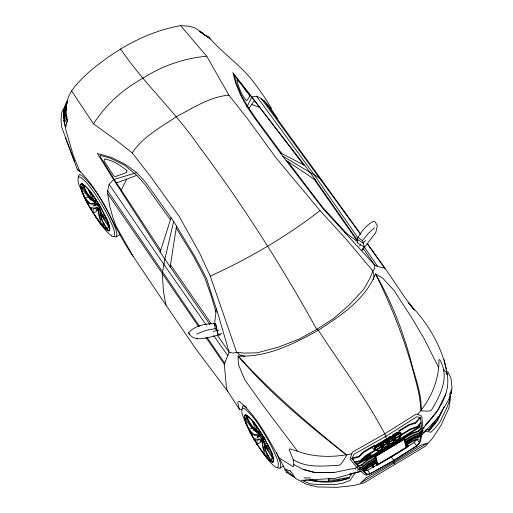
<?xml version="1.0" encoding="UTF-8"?>
<svg xmlns="http://www.w3.org/2000/svg" width="513" height="513" viewBox="0 0 513 513"><rect width="100%" height="100%" fill="white"/><g stroke="black" fill="none" stroke-linecap="round" stroke-linejoin="round"><path stroke-width="0.77" d="M80.592 186.027L80.753 184.456L81.689 183.635C90.544 188.489 95.04 198.916 100.561 207.028C103.889 214.447 110.564 222.405 109.429 230.779C102.324 229.369 98.278 219.801 94.552 214.825C88.787 206.239 82.83 196.517 80.592 186.027L80.592 185.122M261.483 439.936L262.284 441.263L257.193 444.373L250.998 433.953L246.727 424.969L244.419 417.229L244.579 415.658L245.515 414.837C254.371 419.692 258.866 430.118 264.387 438.23C267.715 445.65 274.391 453.607 273.256 461.982L271.095 461.668L266.824 457.776L262.662 452.607L256.628 443.713L268.44 460.257L273.102 465.259L275.526 467.125A34.621 5.861 59.1 0 0 277.866 467.516C279.771 461.559 275.006 455.307 273.115 449.766A35.679 6.041 59.1 0 0 268.453 440.731C261.643 429.394 255.108 417.14 244.656 408.72A34.621 5.861 59.1 0 0 242.316 408.322C240.411 413.228 244.323 418.627 245.778 423.283A34.236 5.797 59.1 0 0 250.055 432.01L255.314 441.321M78.393 177.504L79.028 174.888A36.891 6.246 59.1 0 1 81.484 175.305C97.31 189.56 107.666 209.323 115.643 228.849A37 6.265 59.1 0 1 116.893 234.249L116.265 236.865A36.865 6.239 59.1 0 1 113.809 236.448M242.219 408.707L242.854 406.091A36.891 6.246 59.1 0 1 245.31 406.508L246.503 407.328M351.508 453.851C333.925 457.545 314.738 457.481 297.681 451.369L263.913 406.617L244.72 379.671L238.353 364.32L238.103 356.003C266.882 357.625 293.898 343.857 318.361 330.205C340.703 315.79 365.256 299.541 375.522 273.904C393.529 310.179 407.957 348.083 417.435 387.495C419.442 395.132 420.423 402.91 421.109 410.753L426.829 411.176L429.926 410.964L431.395 410.15C440.584 394.952 449.997 376.798 439.673 359.613L438.916 359.748C439.391 379.832 430.721 399.473 417.614 414.357L416.017 414.164L384.878 433.754L352.412 452.165L349.911 458.981L357.086 467.734L364.672 474.769L366.404 475.109L369.482 474.076L393.567 460.571L416.78 445.823L419.41 443.444L420.513 441.411L423.026 428.342L421.718 416.081L417.614 414.357M227.631 391.195L196.293 349.565L165.981 305.184L133.168 256.417L116.009 226.047L112.956 217.653L109.686 206.091L107.608 193.478L107.692 190.855L109.109 184.295L113.591 179.576L136.753 172.657L145.666 182.397L173.638 221.379L194.85 256.378L206.559 278.527L218.346 315.142L229.106 352.142L224.316 364.268L226.522 388.655L227.631 391.195L239.379 409.227L241.732 409.624M101.106 222.943L101.055 224.021L99.009 216.011L98.182 208.419L100.516 211.087M264.952 453.607L264.881 455.223L262.836 447.208L262.008 439.622L264.637 442.725M421.109 410.753C422 394.093 415.197 378.209 411.291 362.306C403.16 331.469 391.502 301.548 375.522 273.904L382.672 278.097L394.035 290.467L411.971 318.163L424.136 338.683L438.487 367.25M439.199 416.158C442.969 407.675 450.42 400.114 451.395 390.637M214.562 323.979L216.313 308.839M297.681 451.369L289.903 448.772L289.108 449.561L293.205 459.513L293.84 464.554L293.577 466.541L293.026 466.586L279.232 458.019C267.831 438.14 257.058 416.607 239.526 401.461L238.346 401.711L237.737 402.705L239.379 409.227M451.203 393.811L452.004 387.79L450.959 377.998L447.599 371.341M328.5 481.066L328.961 478.084M209.746 324.287L170.143 266.856L176.536 226.002M272.172 453.607L271.986 454.781L272.563 456.961L270.313 452.421L265.837 446.964L264.131 441.828M419.416 442.661L421.987 429.888L420.474 417.64L416.78 416.774L386.032 436.236L353.919 454.326L352.04 458.526L359.049 467.484L366.577 474.23L370.187 473.826L393.894 460.539L416.736 446.015L419.416 442.661L417.287 439.654M67.447 101.433L66.1 105.832L66.081 111.988L67.504 121.472L66.696 122.966L65.863 126.948C63.683 121.171 62.458 114.072 65.036 108.275M373.111 279.681L374.009 275.821L372.855 270.935L346.378 239.449L319.997 210.561L276.007 157.837L247.734 119.016L228.907 95.162L206.726 56.27L180.621 25.65C146.218 31.716 114.854 49.921 88.557 72.423C77.957 82.42 64.446 94.61 66.69 110.75M173.638 221.379L164.853 259.225L162.364 273.333L163.384 291.166L165.981 305.184M64.382 113.335C65.157 109.359 64.343 104.947 67.293 101.35M65.138 111.699L64.337 114.611L64.279 109.282M65.125 111.404L64.266 114.001M106.197 218.339L106.095 218.685C102.299 216.287 99.83 211.388 98.932 206.784L100.259 206.816M270.024 449.535L269.921 449.888C266.125 447.49 263.656 442.591 262.759 437.98L264.753 438.038M381.409 443.142L381.05 444.29L381.666 446.041L383.718 446.419M383.467 446.528L383.846 443.655L383.134 442.642L380.383 442.135M389.232 443.085L389.611 440.212L388.899 439.205L387.706 438.698M392.939 436.262L392.573 437.409L393.189 439.166L395.247 439.538M394.997 439.647L395.369 436.775L394.664 435.761L393.471 435.261M170.143 266.856L160.178 251.954L171.06 217.794M382.365 446.541L382.73 445.406L382.114 443.655L380.043 443.258A4.367 2.642 -38.4 0 0 376.407 445.425L375.285 447.727L375.375 448.734L375.901 449.484L377.953 449.856M388.123 443.104L388.399 440.962L386.982 439.821M393.888 439.667L394.164 437.518L392.746 436.377M374.535 446.56L374.157 449.433L374.856 450.42L377.606 450.94A5.919 3.738 -38.9 0 0 382.448 448.054L382.813 447.503M380.3 443.123L379.921 445.996L380.62 446.983L383.371 447.503A5.919 3.738 -38.9 0 0 388.213 444.611L388.578 444.066M108.108 226.784L107.57 228.259L107.91 230.26L102.145 220.59L100.016 210.093C99.823 217.422 103.504 223.706 106.922 229.818L106.313 227.695M271.935 457.987L271.396 459.462L271.736 461.463L265.971 451.793L263.842 441.295L264.9 449.042L266.414 452.806M361.806 249.972L364.345 247.042L357.587 242.925L357.208 239.231C360.78 232.081 366.474 224.765 373.682 221.167L374.932 221.635L377.292 225.54L375.849 232.492L362.178 250.331M404.526 437.833L404.59 439.013L404.077 439.417L375.792 456.314L377.85 464.368L377.568 465.079L376.715 465.015L374.368 455.852L404.526 437.833L406.79 447.618L377.568 465.079L375.369 456.474L374.368 455.852M67.331 101.125L64.939 106.787L65.215 113.732L67.504 121.472L66.139 118.24L65.427 118.048L63.894 120.869L66.062 130.629L73.308 155.452L79.714 171.085C103.793 195.12 113.854 229.01 133.168 256.417M66.292 104.703L67.056 102.889M449.459 394.875L451.664 389.745M66.036 105.312L64.208 109.538L65.356 107.005M64.959 108.211L63.952 110.519L63.997 116.881M65.151 106.505L64.369 113.174L64.305 109.192M66.331 104.953C65.023 109.25 66.414 114.168 64.151 118.343L64.067 117.586M66.305 105.056C65.119 109.493 66.421 114.489 64.119 118.759L63.984 110.398M442.193 410.663L437.512 420.532L433.427 425.861L429.663 429.522M445.816 393.727L437.73 410.413L425.027 425.521M121.28 190.156L126.647 179.14M444.2 406.7L437.66 419.73L429.266 430.657L428.483 429.971L425.912 429.644M409.675 304.267L414.286 310.064L405.417 298.233L385.032 268.254L377.613 266.407L374.746 265.138L323.164 208.868L282.746 156.189L254.256 117.522L246.984 106.807L251.979 96.899L256.558 96.207C266.536 100.067 271.595 110.231 277.495 118.452M438.153 416.627L437.114 418.666L428.483 429.971M244.419 416.325L244.72 415.395L245.361 415.107C254.179 419.961 258.667 430.317 264.15 438.41C267.453 445.771 274.077 453.659 272.948 461.976L272.474 462.123M67.536 101.362L61.861 112.02L60.996 119.625L61.663 127.051L77.187 169.175L77.867 170.258L80.592 171.829M80.746 187.168L82.144 191.843L85.838 199.615M84.991 185.578L84.831 185.847C92.391 193.42 97.88 202.776 103.017 212.081C105.338 217.922 110.507 224.316 109.122 230.773L108.647 230.921M248.818 416.774L246.137 414.94L245.034 414.985L244.579 415.658M102.812 223.591L102.792 226.053L104.248 223.931M266.638 454.787L266.619 457.256L268.075 455.134M346.782 455.159C308.172 424.963 269.96 393.497 238.103 356.003C271.185 392.387 308.711 424.206 346.782 455.159L343.005 461.258L340.664 464.291L338.952 465.374C323.568 465.791 306.832 468.452 293.205 459.513M220.628 334.893C210.445 335.848 195.459 344.146 188.444 333.046C194.401 325.479 206.553 323.273 215.614 323.818L218.025 334.457L221.969 333.508M245.361 421.301L245.195 420.019M416.53 439.564L414.183 442.405L404.776 448.381M387.065 438.147L385.558 441.199L385.686 442.552L386.379 443.546L389.13 444.066A5.919 3.738 -38.9 0 0 393.978 441.174L394.343 440.629M392.83 434.71L391.316 437.756L391.451 439.115L392.144 440.103L394.895 440.622A5.919 3.745 -38.9 0 0 399.736 437.736L401.249 434.671L401.134 433.338L400.422 432.324L399.236 431.818M364.345 247.042L362.518 240.668L368.34 233.396L374.49 227.753M398.877 437.371L400.018 435.088L399.928 434.081L398.505 432.94L397.331 432.94A4.367 2.642 -38.4 0 0 393.702 435.107M244.925 356.266L240.777 355.419L236.666 352.296L210.266 276.116L199.519 252.871L178.87 215.87L150.854 176.895L132.239 152.912C142.787 136.785 160.736 127.333 176.312 116.707C192.991 108.051 209.766 96.758 228.907 95.162M63.894 120.869L64.747 119.632L66.696 122.966M132.239 152.912L116.413 140.434L93.539 123.896C105.556 104.78 122.921 89.352 142.576 78.418C161.807 66.126 183.923 58.129 206.726 56.27M281.579 153.4L255.865 118.439L248.952 108.339L254.422 100.542M277.636 467.651A36.865 6.239 59.1 0 0 280.092 468.068L280.72 465.451A37 6.265 59.1 0 0 279.47 460.046L276.462 452.421M431.048 427.56L432.972 425.078M80.753 184.456L81.208 183.789L82.157 184.02L84.831 185.847L82.311 183.737L80.894 184.199M328.358 480.046L334.598 479.918L349.321 477.27L352.303 473.198L353.021 473.454L349.892 474.044M246.131 422.834L247.439 426.232M359.517 246.163L360.581 244.855M423.026 428.342C436.717 413.555 451.581 394.58 446.97 373.066L443.61 369.655M425.97 429.894L424.956 431.106L430.862 432.228L435.364 427.925L439.654 422.475L446.701 408.162L449.446 400.858L449.446 396.466M397.921 431.273L408.784 424.668L415.588 422.366L420.282 417.088L420.416 417.768L415.671 423.071L408.829 425.399L399.358 431.157M395.433 437.993L410.368 428.913L417.172 426.611L420.827 422.507M357.369 465.939L361.659 464.855L366.712 460.078L411.753 433.171L418.55 430.862L421.686 427.348M404.988 439.821L412.458 435.287L419.262 432.978L421.346 430.631M404.789 442.026L412.939 437.076L419.737 434.767L420.782 433.594M422.346 431.837L423.392 430.663M394.856 439.102L410.413 429.644L417.255 427.316L420.942 423.193M404.353 438.423L411.792 433.902L418.64 431.568L421.276 428.624M405.065 440.539L412.503 436.012L419.345 433.684L421.455 431.33M405.539 442.328L412.978 437.807L419.826 435.473L420.878 434.293M423.616 432.683L424.668 431.504M365.596 240.482L363.178 243.124L357.208 239.231M92.834 195.459L96.085 199.737L101.959 209.509M256.66 426.662L259.911 430.933L265.785 440.705M421.737 435.024L439.622 415.863M351.54 458.16L358.696 456.352L363.749 451.575L374.721 445.13M354.554 462.04L360.28 460.597L365.333 455.82L387.969 442.533L387.052 441.238M359.504 467.689L362.37 466.965L367.423 462.194L374.965 457.763M360.703 469.299L362.845 468.76L367.898 463.983L375.445 459.552M364.025 471.056L367.949 467.343L376.183 462.514M351.668 458.84L358.863 457.006L363.961 452.203L374.894 445.784M354.695 462.72L360.453 461.251L365.545 456.448L375.798 450.433M357.516 466.606L361.832 465.509L366.923 460.706L375.811 455.493M359.658 468.356L362.537 467.619L367.635 462.822L375.15 458.404M361.575 469.78L363.018 469.414L368.11 464.611L375.631 460.199M364.204 471.71L368.167 467.971L376.369 463.156M257.366 437.435L259.065 435.954L258.353 434.684M319.997 210.561C286.228 236.775 249.171 258.481 210.266 276.116M420.262 426.957L389.117 446.464L357.08 464.707M420.596 425.848L388.771 445.803L356.009 464.438M407.623 442.174L410.201 440.487M411.49 439.641L412.779 438.795M413.042 438.904L405.809 443.553M88.492 205.174L93.372 213.196M252.319 436.377L247.792 426.861L249.767 431.568L252.511 436.249M365.487 470.684L367.629 470.216L391.336 456.929L403.43 449.241M405.578 443.431L406.944 442.591M387.86 438.14L390.566 436.499M393.952 434.44L396.652 432.799M389.322 441.706L392.041 440.058M389.45 442.392L392.83 440.334M405.571 442.943L413.042 438.403L419.839 436.101L419.929 436.807L413.08 439.134L405.642 443.662M406.2 444.566L412.991 440.436L418.281 438.641M406.27 445.278L413.036 441.167L418.512 439.301M116.265 236.865L119.638 234.819M280.092 468.068L283.465 466.016M279.232 458.019L286.504 472.268L297.149 479.322L306.492 484.227L317.22 486.946L337.079 487.35L353.252 485.58L363.974 482.913L425.399 446.22L432.671 438.128L441.084 425.213L448.811 408.329L450.452 398.223L450.196 395.953M375.779 445.784L379.178 443.758M382.57 441.731L384.609 440.513M388.008 438.487L390.726 436.864M393.439 435.242L397.517 432.812M375.099 446.297L379.171 443.867M382.57 441.84L384.609 440.622M388.001 438.596L390.04 437.377M394.119 434.947L398.197 432.517M375.375 447.079L379.453 444.54M382.845 442.623L384.885 441.295M386.244 440.59L391.002 437.647M394.394 435.729L399.152 432.78M374.958 448.125L379.716 445.284M383.108 443.258L385.148 442.046M386.507 441.231L387.866 440.423M389.226 439.609L393.298 437.179M394.657 436.364L399.415 433.53M374.958 448.234L379.71 445.393M383.788 442.963L385.148 442.148M386.507 441.34L387.866 440.526M389.22 439.718L391.259 438.5M394.657 436.473L398.736 434.043M361.485 459.629L370.854 454.031L370.117 452.992M360.96 460.796L371.002 454.8L370.854 454.031M377.85 464.368L406.136 447.464L406.79 447.618L404.59 439.013L375.369 456.474L375.792 456.314M371.592 465.297L372.977 467.471L373.727 467.022L373.169 464.701M406.405 445.252L407.444 446.881L408.194 446.432L407.636 444.104M377.626 444.181L379.678 442.975M381.73 441.776L385.827 439.365M377.164 449.632L381.262 447.221M383.314 446.021L387.411 443.61M375.548 460.886L368.001 465.31L362.947 470.088L363.121 470.742L368.212 465.939L376.414 461.129M373.278 462.7L375.349 461.488M376.144 461.283L367.994 465.817M97.65 208.733L98.458 210.061L93.366 213.171L93.084 209.112L97.662 207.688L97.367 206.944M368.501 465.285L372.592 463.066M88.678 196.87L86.037 197.864L84.735 197.569L89.813 203.186L91.006 203.571L95.54 203.43L95.867 204.238M252.505 428.073L249.863 429.067L248.561 428.772L253.64 434.389L259.187 434.723C255.756 436.486 251.979 434.832 250.036 431.786L251.114 432.472M96.04 206.079L95.238 204.751L92.949 205.899L96.143 205.418M259.065 435.954L256.782 437.102L259.969 436.621M253.698 438.827L256.859 443.642M196.703 333.969L205.95 330.417L215.274 328.634L216.89 330.513L218.025 334.457M312.776 479.405L311.192 480.29C323.915 482.226 336.938 481.271 349.436 478.347L349.321 477.27M116.534 182.917L136.766 175.369L145.076 184.622L170.419 219.814M98.246 203.308L95.687 203.308L98.464 205.931L99.823 205.437M262.072 434.511L259.514 434.505L262.29 437.134L263.65 436.64M347.891 478.398C335.348 483.406 320.785 482.804 307.896 480.001M95.848 217.198L98.836 221.404L104.511 227.887L106.672 229.856L108.955 230.933M306.716 479.931L303.183 480.912L310.474 483.887L318.855 484.541L335.964 484.426L343.088 483.06L349.988 480.546L355.342 472.697L349.904 473.903M108.057 223.001L109.756 227.644L109.756 230.363M271.884 454.204L273.583 458.84L273.583 461.565M213.286 331.475L216.89 330.513L215.614 323.818M357.362 472.21L355.919 472.576L355.791 471.896M357.125 470.203L359.267 469.658M356.041 472.524L360.966 471.332L335.111 478.34L301.195 480.373M357.086 467.734L333.604 472.62L314.206 472.351L303.26 469.254M217.377 330.41L219.115 330.045M337.862 480.162L339.401 479.873M343.248 479.148L344.787 478.86M263.951 454.018L261.181 450.561L263.894 453.851M100.548 223.29L105.364 228.984M98.47 208.695C97.771 208.445 95.059 209.593 96.515 210.17L98.458 210.061M262.297 439.897C261.598 439.647 258.885 440.795 260.341 441.366L262.284 441.263M97.662 207.688L92.68 208.066L91.404 207.489L91.41 209.99M268.337 459.09L269.19 460.187M304.029 477.943L310.5 477.892M389.482 442.982L387.424 442.604L386.898 441.86L386.808 440.853L387.937 438.544A4.367 2.642 -38.4 0 1 391.566 436.377M271.095 461.668L272.781 462.13M333.867 472.64L314.527 472.467L303.811 469.709L293.84 464.554M84.074 187.425L82.522 187.405L80.99 186.604L83.831 189.246L88.736 197.024L95.123 202.885L94.418 200.724M247.901 418.627L246.349 418.602L244.816 417.806L247.657 420.448L252.569 428.227L258.95 434.088L258.244 431.92M270.204 461.052L271.396 461.668M180.621 25.65L188.694 26.137L194.363 27.657L200.006 31.107M309.461 479.95L312.962 480.271M286.504 472.268L287.838 472.422M314.36 480.399L316.688 480.681M85.761 186.354L84.241 186.052L82.74 184.725L87.428 193.972L94.976 201.494L89.115 196.197L84.619 189.015M92.52 200.089L91.134 199.814L89.897 198.877L89.679 197.794M256.346 431.292L254.961 431.016L253.723 430.074L253.505 428.99L253.973 430.458M95.828 200.115L95.02 199.429L95.642 203.321L98.464 205.931M204.45 34.993L209.342 37.75C222.373 52.929 239.205 64.215 251.819 79.752C258.975 88.967 265.676 98.547 271.64 108.576M251.691 104.44L259.706 107.454M200.019 31.812L208.259 37.385L200.564 31.646M206.008 35.237L209.342 37.75L210.093 39.039M77.187 169.175L79.714 171.085M199.595 31.376L201.006 32.069M280.124 152.637L304.818 165.539L310.115 172.439L357.644 240.565M282.746 156.189L320.715 178.729L360.928 234.37M196.447 338.221L197.659 338.946M357.907 237.339L362.518 240.668M286.209 160.479L315.463 180.037M111.699 235.922C103.6 229.818 98.534 220.673 92.802 212.51M262.643 439.705L261.489 438.891L260.995 437.557M84.241 188.316L81.907 184.558L82.773 185.443M82.272 188.874L81.221 188.13L88.704 197.261L95.123 202.885M248.068 419.519L245.733 415.754L247.029 417.082M136.753 172.657L125.23 164.301L111.186 157.324L97.464 153.49L113.591 179.576L160.178 251.954M344.749 232.107L357.927 242.021L313.962 179.037M408.502 303.183C426.515 321.048 440.629 344.108 446.304 368.962M200.961 32.024L202.257 33.063M188.444 333.046L189.65 334.053M258.95 434.088L252.531 428.458L245.047 419.333M262.29 437.134L259.469 434.524L259.059 433.575L258.77 430.901L259.655 431.318L259.597 430.663M267.831 458.648L266.824 457.776L267.921 458.641M202.051 32.909L202.834 33.672M202.455 33.326L203.231 34.012M248.068 417.255L246.567 415.921C248.933 422.911 253.486 428.785 259.354 433.19L252.941 427.393L251.274 425.264M136.766 175.369L124.563 165.18L110.609 158.28L100.266 155.394L100.093 156.471L113.444 178.171L160.697 250.325M94.482 201.013L95.899 202.327L93.308 200.019L92.417 195.754L90.07 191.984L91.5 193.439M408.053 302.33L410.253 304.536M94.007 200.57L92.058 198.185L88.255 189.739M255.327 424.636L253.897 423.187L256.243 426.957L257.135 431.221L259.193 433.107L255.884 429.387L252.082 420.942M372.444 447.952L374.856 450.42M346.974 233.781L322.805 207.534L287.716 161.486M86.21 200.583C88.153 203.635 91.93 205.283 95.36 203.52L94.988 202.212M101.67 214.338L102.504 215.338M265.497 445.54L266.33 446.541M352.284 458.5L353.688 460.296M354.624 461.488L356.022 463.277M304.818 165.539L232.864 72.602L235.647 82.971L240.687 95.322L246.984 106.807M303.645 164.923L251.845 97.169L234.255 75.347L236.352 83.164L241.341 95.412L248.952 108.339M120.568 48.921C143.807 83.401 175.023 111.411 198.55 145.692C242.213 204.078 281.496 265.567 316.745 329.378L318.361 330.205C341.139 365.352 366.68 399.011 386.032 436.236M261.572 98.926L360.209 233.864M256.558 96.207L314.193 174.843L357.747 237.506M263.669 100.24L320.715 178.729L321.722 180.839M97.977 219.833L99.092 221.379M272.967 458.731L266.997 449.491L264.15 441.879M367.417 243.489L385.032 268.254M367.173 243.649L384.346 267.773M414.183 442.405L416.736 446.015M385.006 436.345L386.379 438.288M387.937 444.624L389.117 446.464M391.336 456.929L393.894 460.539L393.567 460.571L394.035 463.059L394.709 464.598M367.629 470.216L370.187 473.826M364.018 470.62L366.577 474.23M206.361 325.171L163.968 264.593L109.109 184.295M213.703 335.611L227.919 355.836M363.063 248.35L374.746 265.138L374.637 268.53L372.855 270.935L370.29 277.68L363.897 289.114L349.289 304.934L333.764 318.381L316.745 329.378L298.906 339.208L279.046 346.897L257.244 352.835L244.06 353.098L236.666 352.296L233.005 353.149L229.106 352.142L217.435 335.355M260.283 448.875L261.425 450.523M364.07 246.702L377.613 266.407M211.112 323.536L170.47 264.759M107.608 193.478L198.634 326.685M205.841 337.233L224.316 364.268M107.692 190.855L199.435 326.197M207.092 337.426L224.656 363.178M71.538 90.82L93.539 123.896M94.931 215.402L96.078 217.127M88.307 204.475L86.126 200.198L88.358 204.437M373.034 465.939L373.727 467.022M260.463 436.832L260.899 437.525M176.209 228.105L193.85 256.801L204.873 277.988L211.414 296.476L215.941 312.064M85.799 199.66L82.555 192.279M250.344 423.725L250.966 424.751M91.487 210.125L86.222 200.807A34.236 5.797 59.1 0 1 81.952 192.08C80.496 187.425 76.584 182.025 78.489 177.12A34.621 5.861 59.1 0 1 80.83 177.517C91.282 185.937 97.816 198.191 104.626 209.528A35.679 6.041 59.1 0 1 109.288 218.564C111.18 224.104 115.944 230.356 114.04 236.32A34.621 5.861 59.1 0 1 111.699 235.922M266.766 453.415L270.755 461.02L270.345 459.603M252.864 436.864L253.909 438.724M94.527 203.481L95.238 204.751M248.446 420.218L249.966 423.026M245.971 423.045L246.894 424.77M264.599 451.151L263.227 447.516L262.008 439.622M100.772 219.949L99.4 216.319L98.182 208.419M259.424 434.844L259.693 435.434M65.587 137.894L74.616 161.633M89.91 198.525L90.378 199.993M257.193 444.373L256.91 440.314L261.489 438.891L256.506 439.263L255.23 438.692L255.237 441.186M262.759 437.98L265.336 445.034L268.575 446.977L268.389 445.938M98.932 206.784L101.51 213.838L104.748 215.774L104.562 214.735M108.16 223.578L108.737 225.765L106.486 221.218L102.01 215.768L100.093 209.913L103.171 218.288L109.141 227.528L108.839 226.355M362.37 466.965L362.537 467.619M362.845 468.76L363.018 469.414M361.659 464.855L361.832 465.509M360.28 460.597L360.453 461.251M358.696 456.352L358.863 457.006M404.077 439.417L406.136 447.464M215.274 328.634L214.056 323.28M406.892 444.553L407.444 446.881M372.425 465.144L372.977 467.471M429.125 430.048L429.266 430.657M444.085 359.53L447.214 374.759L446.97 373.066M423.956 427.701L424.084 428.381M355.214 468.773L355.342 469.453M419.236 424.745L419.429 426.277M419.737 434.767L419.826 435.473M419.262 432.978L419.345 433.684M418.55 430.862L418.64 431.568M417.172 426.611L417.255 427.316M415.588 422.366L415.671 423.071M382.172 441.982A4.367 2.642 -38.4 0 1 385.808 439.814M126.935 170.797L126.82 172.349L115.201 176.645L113.745 175.831L103.979 160.774L104.511 159.011C112.982 160.325 120.645 165.212 126.935 170.797M381.114 443.482L380.806 446.021L382.467 447.362L383.846 447.355A5.297 3.309 -38.8 0 0 388.104 444.816L389.008 443.456L389.329 440.93L387.655 439.583L386.295 439.609A5.233 3.463 -39.6 0 0 382.031 442.148L381.114 443.482M386.879 440.045L386.571 442.578L388.232 443.925L389.604 443.918A5.297 3.315 -38.8 0 0 393.869 441.372L394.773 440.019L395.093 437.493L393.42 436.14L392.06 436.165A5.233 3.463 -39.6 0 0 387.796 438.711L386.879 440.045M392.644 436.608L392.33 439.141L392.958 440.013C396.472 441.738 401.416 437.858 400.858 434.056L400.255 433.177C397.376 431.67 394.061 434.113 392.644 436.608M375.356 446.926L374.926 448.291L375.644 450.343C379.19 452.036 384.102 448.208 383.564 444.373L381.89 443.02C379.158 442.802 376.664 444.63 375.356 446.926M249.818 96.22L246.689 100.734C241.533 95.213 238.609 87.332 236.897 79.919C241.681 82.939 244.278 89.935 248.484 93.917L249.818 96.22M366.09 477.879L360.652 482.996L427.406 443.117L420.916 445.13L393.817 461.905L366.09 477.879M264.375 454.492L267.1 457.756L264.375 454.492M290.313 470.883L284.721 468.965L294.988 477.616L290.313 470.883"/></g></svg>
